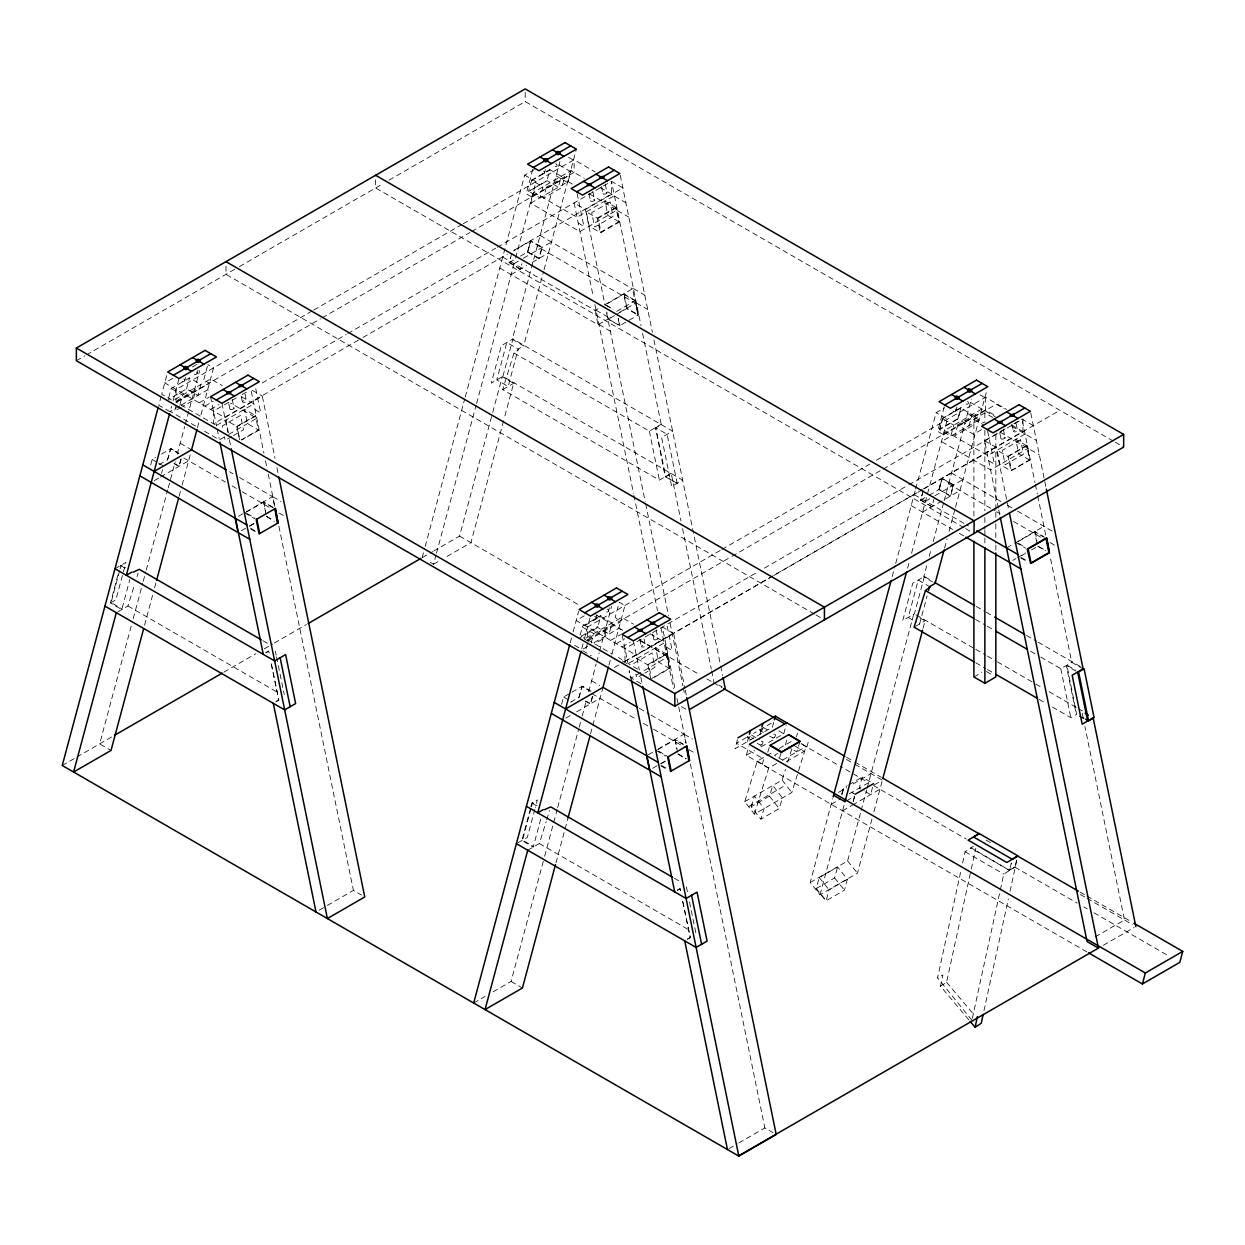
<?xml version="1.0" encoding="UTF-8"?>
<svg xmlns="http://www.w3.org/2000/svg" width="1245" height="1245" viewBox="0 0 1245 1245"><rect width="100%" height="100%" fill="white"/><g stroke="black" fill="none" stroke-linecap="round" stroke-linejoin="round"><path stroke-width="0.75" stroke-dasharray="5 3.75" d="M971.925 1020.184L937.563 977.901L960.969 870.582M962.618 863.05L965.077 851.751L971.209 847.814L1009.602 870.379L1011.391 863.003L1009.353 870.286L970.633 847.938L973.372 846.351M968.906 1019.92L940.457 986.211L942.901 975.006L937.563 977.901M940.457 986.211L946.573 982.274L970.882 870.831M971.302 868.948L975.831 848.172M972.345 1018.286L1003.797 874.114L1015.406 866.644M983.939 1010.831L1008.372 898.89M1010.022 891.311L1016.978 859.408M511.633 253.466L509.501 262.43L520.488 269.2L521.966 263.707M841.993 793.407L843.456 787.929L847.176 785.766M161.227 396.112L158.769 405.263L170.129 411.815L171.608 406.337M166.706 375.632L161.71 394.291L171.452 399.91M117.948 574.91L110.431 602.969L121.792 609.521L129.807 579.594M119.598 570.801L111.085 602.596L122.446 609.147M120.096 568.934L121.107 565.183L125.62 567.798M150.676 464.961L152.155 459.467L155.485 457.537M168.713 397.669L171.156 388.518L189.489 377.935L200.85 384.503L197.908 395.474L186.548 388.907L168.215 399.489M173.071 400.843L179.047 378.527M184.602 380.783L185.536 377.328M161.554 473.333L162.535 469.676M180.027 404.407L182.517 395.085L171.156 388.518M159.204 464.665L167.546 459.856L170.472 448.885L178.595 453.569M186.548 388.907L189.489 377.935M197.083 373.578L198.002 370.138M131.192 626.157L99.647 743.887L111.007 750.455M133.199 618.687L142.708 583.189M143.222 581.322L145.712 571.969M146.225 570.101L167.748 489.752M168.246 487.884L175.265 461.724M177.257 454.238L184.696 426.521M185.194 424.654L199.667 370.668M180.852 459.109L178.891 466.424L174.035 463.607M181.225 458.891L179.264 466.206L174.238 463.482M207.37 366.341L203.729 379.974L209.393 383.258L175.109 403.053M144.56 625.239L152.575 595.343M154.567 587.873L156.076 582.271M179.109 496.304L181.614 486.966M182.112 485.099L190.578 453.491M197.504 427.642L198.998 422.086M200.974 414.694L213.517 367.913L207.837 364.629M422.179 557.682L424.669 548.345M425.183 546.477L464.727 398.851M465.241 396.984L524.674 175.14L534.432 169.507M532.798 169.289L526.246 193.769L531.926 197.052M520.488 269.2L509.127 262.633L510.606 257.155M531.631 180.292L528.518 191.481L546.851 180.898L549.963 169.709L561.308 176.261L558.382 187.232L547.022 180.681L528.689 191.263L540.05 197.815L542.991 186.843L531.631 180.292L549.963 169.709M430.288 562.366L433.525 564.25L436.03 554.896M436.544 553.029L476.088 405.403M476.586 403.536L515.072 259.925M515.57 258.073L536.035 181.708L524.674 175.14M589.399 193.924L617.255 210L579.859 231.601L530.697 203.215L533.638 192.244L571.035 170.643L584.356 178.346M544.532 172.977L545.45 169.538M527.46 252.066L530.401 241.094L541.762 247.646L538.82 258.618L527.46 252.066L530.79 240.861L513.609 250.79M527.833 251.848L530.775 240.876L542.135 247.428L539.194 258.4L527.833 251.848L517.469 257.824M433.556 551.115L459.576 536.097L492.226 414.227M492.724 412.36L502.28 376.737L513.64 383.304L504.085 418.911M559.908 161.648L512.302 339.34L523.663 345.892L543.567 271.581M502.918 376.363L512.94 338.967L672.627 431.159L661.655 437.493L671.678 486.468L682.649 480.134L502.918 376.363L491.308 383.071L501.33 345.674L512.94 338.967M503.587 420.794L470.937 542.649L446.535 556.733M544.065 269.729L576.373 149.135M530.697 203.215L568.093 181.614L571.035 170.643M570.21 642.809L571.673 637.315M573.151 631.837L578.645 611.342M530.386 808.721L521.873 840.515L533.233 847.067L541.248 817.14M530.899 806.838L531.895 803.103L537.373 799.944L535.381 807.414M531.039 808.347L522.511 840.142L533.872 846.693M531.537 806.464L532.533 802.729L537.046 805.328M561.635 704.328L563.596 697.013L570.257 693.169M580.154 635.199L582.598 626.064L600.93 615.481L597.724 627.449L579.392 638.016M534.868 809.281L527.351 837.34L516.379 843.674M583.033 643.867L581.571 649.361L573.463 644.677M589.99 617.909L584.512 638.389L581.259 636.522M586.053 648.676L588.013 641.362M596.044 618.314L596.977 614.874M591.188 642.934L593.694 633.612L582.333 627.044L600.666 616.477L612.026 623.029L609.085 634.001L597.724 627.449M570.646 702.211L578.972 697.402L581.913 686.431L590.037 691.115M608.509 611.124L609.443 607.684M493.207 991.767L511.088 981.433L544.143 858.101M544.641 856.233L557.153 809.515M557.651 807.647L578.692 729.165M579.19 727.298L581.695 717.945M582.193 716.077L586.193 701.122M588.698 691.784L596.137 664.052M596.635 662.2L599.125 652.894M599.623 651.026L611.591 606.346M592.293 696.64L590.332 703.954L585.461 701.153M592.667 696.422L590.706 703.736L585.679 701.028M556.001 862.785L568.016 817.934M590.55 733.85L603 687.365M608.945 665.172L611.419 655.928M611.917 654.092L624.943 605.459L619.279 602.175L615.154 617.52L620.835 620.804M737.46 739.608L735.017 748.759L772.414 727.158L773.892 721.68L753.63 733.367M747.482 741.553L748.961 736.075L753.723 738.83M1086.807 951.865L746.377 755.31L748.821 746.175M759.948 734.363L761.426 728.87M762.267 764.492L763.73 758.999L736.48 743.265L748.961 736.075M761.006 746.86L783.774 733.725L786.233 724.574M796.504 736.838L797.485 733.18M806.885 747.062L808.845 739.748M871.951 819.086L857.463 873.181L820.05 894.782L810.215 882.534L832.656 798.792M892.198 576.591L895.202 565.386M895.7 563.503L915.153 490.888M915.651 489.02L936.115 412.686L944.239 408.002M944.239 406.819L937.672 431.315L943.352 434.598M847.394 879.219L829.061 889.801L826.135 900.773L816.284 888.541L819.226 877.569L837.558 866.987L847.394 879.219L844.452 890.191L826.135 900.773L815.911 888.759M841.853 793.952L843.472 787.914M931.929 506.746L920.569 500.179L923.51 489.207L920.942 499.961L931.929 506.746L933.89 499.432M939.477 429.603L942.418 418.631L960.751 408.049L972.112 414.616L969.17 425.588L957.81 419.02L939.477 429.603L950.838 436.155L953.779 425.183L942.418 418.631M841.885 795.01L843.845 787.696M820.05 894.782L845.479 799.866M907.558 568.202L909.068 562.6M911.558 553.247L927.011 495.619M927.509 493.767L947.476 419.254L936.115 412.686M955.973 410.523L956.891 407.084M853.245 801.562L855.206 794.248L851.86 792.442L855.206 794.248L852.996 801.718M816.284 888.541L834.617 877.958L837.558 866.987M938.901 489.596L941.842 478.625L953.203 485.192L950.262 496.164L938.901 489.596L942.232 478.407L953.577 484.974L950.635 495.946L939.275 489.378L928.91 495.37M957.81 419.02L960.751 408.049M870.286 781.798L862.178 777.113L859.237 788.085L864.108 790.902M939.275 489.378L942.216 478.407M810.215 882.534L847.627 860.949L860.606 812.503M861.104 810.635L866.598 790.139M867.096 788.272L913.705 614.283M926.716 565.728L923.728 576.871L931.851 581.555M929.206 556.437L931.198 549.014M933.19 541.575L943.648 502.56M944.146 500.708L971.349 399.194M924.381 576.497L914.359 613.909L902.734 620.617L912.756 583.205L924.381 576.497L932.738 581.337M872.558 787.322L870.597 794.637L865.726 791.836M919.588 624.01L927.105 595.95M873.943 811.631L882.892 778.265M923.059 628.336L925.066 620.835L916.958 616.15M944.55 548.142L947.04 538.852M949.032 531.413L955.008 509.127M955.506 507.26L986.834 390.339M1009.353 870.286L1014.846 867.127L1017.772 856.155M167.546 459.856L170.876 448.651L177.117 452.277M578.972 697.402L582.318 686.197L588.543 689.808M117.684 611.902L127.924 605.988L134.74 583.998M137.012 576.684L138.148 573.011M671.008 473.411L659.383 480.119L502.669 389.638L514.014 353.004L518.838 349.44L506.808 342.5L496.786 379.912L508.147 386.464L518.169 349.067L523.663 345.892M527.74 850.226L539.365 843.519L546.181 821.544M546.742 819.708L549.59 810.557M801.22 743.514L806.091 746.502L791.789 792.567L754.392 814.168L744.743 801.671L757.333 761.1L772.912 752.104M767.745 752.276L769.877 745.428M751.171 806.698L754.47 796.053L764.119 808.55L760.819 819.194L751.171 806.698L769.503 796.115L772.803 785.471L782.451 797.967L779.137 808.612L760.819 819.194M754.392 814.168L768.679 768.103L778.032 762.703M779.635 757.551L781.222 752.416M785.377 744.915L786.98 739.763M744.743 801.671L782.156 780.07L785.471 769.394M787.665 762.282L792.629 746.284M799.928 741.615L796.738 751.902L788.63 746.907M76.365 360.708L84.769 355.852M86.45 354.887L237.748 267.535M239.429 266.57L382.324 184.073M389.047 180.183L525.203 101.576L1113.575 441.275M172.884 378.247L164.745 382.946L224.878 417.651L262.275 396.066L274.989 458.16M192.399 366.979L197.27 364.162M531.459 180.509L549.792 169.927M312.121 310.97L176.105 389.498L176.105 402.166L215.12 424.701M313.802 310.005L461.568 224.691M463.249 223.726L574.085 159.733L595.219 171.95M174.72 399.583L210.576 378.885L222.233 385.608M176.105 402.166L320.525 318.798M322.206 317.833L469.972 232.519M471.653 231.539L574.085 172.401L574.085 159.733M532.471 196.617L569.868 175.016M179.576 406.057L170.223 411.441L196.399 426.553M181.241 405.092L207.635 389.856L210.903 391.739M181.272 407.302L174.611 411.146L177.553 400.174L195.87 389.592L192.944 400.563L182.937 406.337M199.216 402.851L209.191 397.077M204.865 406.103L213.175 401.31M210.576 409.403L218.887 404.594M236.285 397.949L213.517 411.099L213.517 423.767L361.283 338.453M242.059 394.618L247.101 391.708M262.213 382.978L346.172 334.516M347.853 333.535L495.619 248.222M497.3 247.257L611.482 181.334L622.842 187.886L585.446 209.487L574.085 202.919L593.32 296.933M362.964 337.488L507.369 254.104M514.092 250.229L611.482 194.002L611.482 181.334L641.035 325.77M161.508 454.067L170.876 448.651L178.969 453.351M216.459 425.463L253.856 403.878L240.534 396.175M509.127 262.633L515.803 258.789M514.076 263.629L521.873 259.131M523.429 258.229L551.488 242.028M597.242 218.171L615.948 207.37L618.889 221.734L600.183 232.535L589.212 226.201L586.27 211.837L597.242 218.171L600.183 232.535M228.38 432.637L225.796 420.063L236.768 426.397L255.474 415.597L258.431 430.412L241.763 440.03M255.49 416.048L237.157 426.63L239.74 439.189M224.069 437.135L219.385 439.827L202.951 430.334M228.738 434.427L256.797 418.242L230.574 403.1M154.333 480.601L159.018 477.893M160.574 476.991L188.618 460.806M511.135 274.6L526.728 265.605M532.16 262.462L548.547 253M231.85 436.497L225.174 440.341L224.442 436.746M233.515 435.532L243.506 429.758L240.565 415.394L222.248 425.977L222.98 429.572M241.265 439.874L258.415 429.976L247.444 423.642L244.502 409.263L255.474 415.597M114.976 568.732L125.947 562.398L115.925 599.794L107.692 604.556M238.433 516.317L244.938 512.567M246.557 511.633L272.577 496.599L274.787 507.384M502.715 257.061L595.094 310.394L598.347 308.527M604.852 304.76L632.507 288.809L638 315.141L626.64 308.589L623.698 294.225L635.059 300.776M245.452 512.598L263.784 502.015L273.511 507.633M605.366 304.807L611.855 308.542L605.381 304.792L624.087 293.991L635.448 300.559L638.389 314.923L619.668 325.723L608.307 319.171L606.86 311.981M616.711 311.359L635.448 300.559L638 315.141M241.374 530.681L247.879 526.931M249.498 525.997L257.637 521.297M499.79 268.033L598.036 324.758L612.68 316.323M619.185 312.557L635.448 303.173L537.186 246.448M253.98 523.74L248.393 526.962L254.883 530.712M614.563 315.561L608.307 319.171L620.057 325.505L618.391 318.44M616.119 314.658L627.029 308.355L638.389 314.923M502.669 389.638L514.278 382.931M62.25 765.488L75.26 757.972M76.879 757.038L112.75 736.324M223.867 672.175L255.863 653.703M264.282 648.847L272.702 643.992M274.382 643.011L306.363 624.539M422.537 557.48L432.637 551.644M265.745 652.613L268.484 651.026M514.014 353.004L649.361 431.144L660.986 424.436M266.041 652.785L268.78 651.197L269.542 654.963M433.525 564.25L440.03 560.483M275.939 701.495L278.833 699.814L270.881 662.293M276.063 701.76L278.802 700.172L271.099 662.496M642.591 333.364L661.266 424.592L655.773 427.766L665.795 476.742L671.288 473.567L680.999 520.986M584.325 615.793L576.186 620.492L636.304 655.197L673.716 633.612L684.874 688.174M720.201 550.461L587.547 627.044L587.547 639.712L611.933 653.796M721.882 549.481L869.648 464.167M876.371 460.292L985.526 397.279L1006.66 409.481M581.322 636.071L597.989 626.453M981.838 408.998L944.426 430.583L987.721 455.577L1025.117 433.976M585.897 638.109L621.753 617.411L633.394 624.134M588.994 637.705L607.311 627.138L604.37 638.109L594.379 643.867M587.547 639.712L730.286 557.309M731.967 556.344L881.413 470.05M883.094 469.085L985.526 409.947L995.284 415.581M943.259 434.956L996.233 404.205L1004.388 408.92M587.842 640.677L620.57 621.784M973.901 516.13L973.901 419.254L984.873 412.92L992.716 417.433M978.897 419.97L941.485 441.555L990.646 469.941L1028.059 448.356M587.64 646.388L581.399 649.983L591.219 655.648M594.083 642.653L618.812 628.383L622.08 630.281M610.657 640.381L620.632 634.623M981.651 429.587L973.512 434.287L958.821 425.806M616.306 643.649L624.616 638.841M622.018 646.949L630.328 642.14M998.397 508.147L984.593 440.683L1007.361 427.533M1013.866 423.782L1021.989 419.083L1033.35 425.634M641.206 639.245L624.943 648.645L624.943 661.313L618.438 657.547M645.097 637.004L757.614 572.046M764.321 568.171L907.06 485.768M908.741 484.803L1021.242 419.845M624.943 661.313L922.171 489.705M923.852 488.74L1022.923 431.548L1022.923 418.88M571.922 692.204L582.318 686.197L591.095 691.286M614.454 667.491L622.858 662.636M624.539 661.671L772.46 576.264M774.141 575.283L922.078 489.876M923.759 488.911L1059.931 410.29M629.176 663.103L665.032 642.404L667.974 656.769L630.561 678.369L629.098 671.179M633.674 663.507L652.006 652.94L654.948 667.304L644.957 673.078M920.569 500.179L927.618 496.117M925.517 501.159L933.314 496.662M934.87 495.775L962.93 479.574M1008.03 456.51L1026.736 445.71L1029.677 460.09L1010.971 470.875L1000 464.541L997.058 450.176L1008.03 456.51L1010.971 470.875M636.973 658.605L647.945 664.939L666.651 654.139L669.592 668.503L652.442 678.4M565.775 718.132L570.443 715.439M576.684 711.844L600.059 698.336M922.576 512.131L959.988 490.546M643.276 674.027L636.615 677.887L635.884 674.292M651.54 678.541L669.872 667.958L666.931 653.578L648.598 664.161L651.166 676.735M319.265 910.111L325.77 906.36M327.404 905.426L353.409 890.393L361.532 895.077M648.24 754.797L656.364 750.112M657.998 749.163L684.019 734.145L685.855 743.125M1006.536 547.94L1013.041 544.189M1014.675 543.24L1043.932 526.339M657.811 749.615L675.21 739.561L683.334 744.245M1018.472 541.373L1035.14 531.755L1043.248 536.439M652.8 768.227L659.305 764.477M660.939 763.527L665.81 760.711M1012.73 560.437L1015.982 558.554M1017.601 557.62L1025.74 552.92M660.753 763.979L668.549 759.481M1021.414 555.752L1024.744 553.823M1031.42 549.979L1038.081 546.119L1046.189 550.804M915.464 626.375L925.72 620.461M746.377 755.31L754.501 750.626M779.152 748.51L793.174 740.417M777.783 753.443L774.452 755.373L785.813 761.924L804.13 751.342L792.769 744.79M782.716 759.995L806.091 746.502M748.587 806.651L786 785.05M973.901 676.953L981.745 672.44M848.841 784.801L862.178 777.113M473.691 1003.034L485.068 996.451M838.492 792.411L846.616 787.712M853.121 783.961L871.018 773.627M677.187 890.159L679.926 888.572L680.719 892.323M1040.742 657.111L1060.802 668.674L1072.412 661.966M677.467 890.315L680.221 888.743L680.984 892.509M831.193 804.286L840.531 798.885M849.246 793.859L868.59 782.685L840.235 766.313M846.6 800.846L854.724 796.146M874.239 784.879L880.744 781.129M842.538 810.837L851.891 805.437M852.265 805.219L879.95 789.237M687.365 939.041L690.275 937.361L682.322 899.824M1052.476 707.067L1070.824 717.649L1076.629 714.303L1066.934 665.141L1075.244 669.934M687.489 939.29L690.244 937.718L682.525 900.042M1095.211 936.878L1124.484 919.977L1084.893 726.489M729.072 1148.59L737.211 1143.906M738.83 1142.957L764.85 1127.939L772.974 1132.623M1103.319 945.313L1134.226 927.478M1020.511 557.822L1027.203 561.433M677.155 483.293L665.188 476.757L655.492 427.595L667.133 434.318L677.155 483.293L665.795 476.742M1079.617 715.937L1084.115 718.381M273.277 507.773L263.52 502.171L266.088 514.745M683.085 744.385L674.961 739.717L677.529 752.276M1115.255 442.24L1123.659 447.095M568.56 157.306L573.431 160.107M980.002 394.836L984.873 397.653M600.106 187.435L614.33 195.636L576.917 217.237L533.638 192.244M1011.547 424.965L1022.923 431.548M614.532 196.181L625.877 202.748M559.036 164.9L570.397 171.452M970.477 402.431L995.16 416.686M1011.796 426.288L1036.385 440.497M615.948 207.37L604.977 201.036L607.918 215.401L618.889 221.734M1026.736 445.71L1015.764 439.376L1018.706 453.756L1029.677 460.09M568.093 181.614L573.011 184.462M617.458 210.545L628.818 217.112M556.095 175.872L567.455 182.424M967.536 413.402L983.815 422.802M1000.202 432.264L1039.326 454.861M973.901 419.254L983.301 424.669M984.593 440.683L995.938 447.235L1009.041 511.213M578.194 223.026L583.874 226.294L576.824 191.839M988.701 460.774L994.381 464.043L987.69 431.377M633.44 288.591L644.801 295.158M540.128 235.476L632.507 288.809M951.569 473.007L1000.949 501.533M1007.563 505.346L1015.827 510.123M1017.492 511.072L1052.056 531.024M1044.322 537.373L1034.595 531.74L1037.163 544.314M636.382 302.971L647.727 309.523M948.628 483.978L995.082 510.808M996.747 511.773L1000.093 513.703M1013.461 521.422L1045.209 539.754M1050.126 542.587L1054.997 545.403M1037.536 546.119L1045.644 550.804M1018.426 543.271L1024.931 547.022M596.028 310.192L607.389 316.744M914.157 494.607L968.501 525.981M1021.367 557.651L1027.856 561.386M963.957 527.647L375.601 187.948L375.601 175.28M965.638 528.611L974.057 533.467M598.969 324.556L610.33 331.123M911.215 505.579L952.658 529.499M959.35 533.358L964.361 536.253M976.236 606.439L984.608 611.279M986.273 612.244L992.965 616.104M1026.425 635.417L1036.462 641.222M1038.143 642.187L1080.738 666.775M1083.134 668.907L1071.774 662.34L1049.986 555.924M930.28 586.986L918.25 580.046L908.227 617.442L916.336 622.126M1076.022 671.133L1066.28 665.515L1076.303 714.49M975.582 619.481L985.604 625.27M987.285 626.235L992.296 629.13M1030.72 651.322L1039.077 656.146M915.978 614.843L974.072 648.38M975.738 649.345L985.744 655.119M987.409 656.084L995.735 660.893M997.416 661.858L1034.081 683.038M1035.762 684.003L1042.423 687.847M1049.099 691.691L1082.434 710.942M1079.555 716.357L1084.426 719.174M975.784 662.791L985.791 668.565M987.456 669.53L992.467 672.409M1039.139 699.363L1045.816 703.223M986.445 671.537L992.716 675.148M814.354 614.018L225.983 274.336L225.983 261.668M816.035 614.999L824.439 619.854M252.33 390.323L262.275 396.066M673.716 633.612L662.356 627.044L674.992 688.827M650.046 633.752L665.032 642.404M255.023 409.605L260.703 412.873L255.49 387.397M666.464 647.135L672.144 650.419L666.931 624.943M846.507 757.271L853.183 761.115M854.848 762.08L881.258 777.331M1080.069 892.105L1085.111 895.03M1086.792 895.995L1130.569 921.269M666.651 654.139L655.679 647.805L658.621 662.169L669.592 668.503M718.847 685.03L722.1 686.913M459.576 536.097L579.018 605.054M595.841 614.765L622.749 630.297M639.572 640.008L700.141 674.977M706.864 678.867L711.922 681.778M713.603 682.742L722.007 687.613M846.491 759.481L853.23 763.356M854.91 764.337L882.378 780.195M986.133 840.095L992.856 843.97M1080.333 894.486L1085.375 897.396M1087.056 898.361L1132.608 924.661M640.117 640.693L667.974 656.769M778.919 730.908L783.774 733.725M802.013 744.245L838.57 765.348M873.461 785.502L966.167 839.021M1014.846 867.127L1077.127 903.076M1083.85 906.967L1087.227 908.912M1093.95 912.803L1168.028 955.569M764.041 727.936L767.153 729.741M760.368 730.706L763.481 732.511M769.721 736.106L772.834 737.912M965.077 851.751L1003.797 874.114M637.72 669.11L627.994 663.492L622.018 634.281M751.575 735.141L759.357 739.639M584.341 639.012L590.939 642.825M622.298 660.924L627.62 664.005M747.903 737.912L751.015 739.701M757.256 743.312L760.368 745.101M681.451 706.631L686.322 709.448M180.198 443.267L191.559 449.834M229.594 471.793L232.893 473.691M239.507 477.52L272.577 496.599M272.873 496.771L280.981 501.455M591.64 680.813L599.748 685.497M639.37 708.374L649.299 714.101M650.948 715.05L684.019 734.145M684.299 734.317L692.422 739.001M183.762 457.989L225.392 482.033M232.068 485.892L240.425 490.717M242.09 491.682L270.507 508.069M279.051 513.018L285.541 516.753M591.951 693.652L636.817 719.563M643.509 723.423L651.866 728.247M653.532 729.212L685.279 747.545M688.874 749.615L695.364 753.365M266.71 516.379L273.2 520.13M678.151 753.925L686.275 758.61M247.07 513.531L255.178 518.216M658.512 751.077L666.62 755.762M152.155 459.467L157.026 462.284M158.644 463.218L163.515 466.019M244.814 512.971L254.556 518.589M563.596 697.013L571.704 701.698M656.255 750.502L665.982 756.135M661.453 765.442L667.942 769.192M250.992 529.203L257.497 532.953M660.815 765.815L667.304 769.566M262.928 640.739L269.605 644.599M674.37 878.285L679.381 881.18M120.454 565.557L125.325 568.374M531.895 803.103L536.766 805.92M127.924 605.988L277.977 692.609M539.365 843.519L689.419 930.155M511.088 981.433L522.449 987.985M948.472 482.017L953.577 484.974M537.031 244.471L542.135 247.428M1015.889 542.54L1025.6 548.173M757.333 761.1L768.679 768.103M677.887 754.081L685.746 758.921M266.461 516.535L274.305 521.375M946.573 982.274L973.792 1014.519M847.627 860.949L857.463 873.181M834.617 877.958L844.452 890.191M819.226 877.569L829.061 889.801M782.156 780.07L791.789 792.567M769.503 796.115L779.137 808.612M1030.782 413.075L1045.956 487.215M1022.363 420.935L1034.984 482.562M1035.373 484.461L1037.318 493.985M1037.707 495.883L1046.142 537.124M1082.185 713.214L1083.352 718.91M1016.138 423.611L1017.57 430.63A2.116 0.872 -11.6 0 1 1014.41 431.89A2.116 0.872 -11.6 0 1 1014.473 430.365A2.116 0.872 -11.6 0 1 1017.57 430.63M1035.14 531.755L1036.976 540.735M1011.967 424.296L1013.414 431.299M1060.802 668.674L1070.824 717.649M1003.314 429.058L1005.104 437.82A2.116 0.872 -11.6 0 1 1001.945 439.096A2.116 0.872 -11.6 0 1 1002.007 437.555A2.116 0.872 -11.6 0 1 1005.104 437.82M999.86 433.244L1000.933 438.489M998.786 510.045L999.937 515.726M620.275 175.312L652.396 332.322M653.952 339.932L720.295 664.13M720.684 666.028L722.629 675.506M682.54 528.58L711.269 668.954M711.658 670.853L713.992 682.229M605.272 184.12L607.062 192.882A2.116 0.872 -11.6 0 1 603.918 194.142A2.116 0.872 -11.6 0 1 603.981 192.617A2.116 0.872 -11.6 0 1 607.062 192.882M624.087 293.991L627.029 308.355M601.475 186.548L602.907 193.551M649.361 431.144L659.383 480.119M592.807 191.31L594.596 200.071A2.116 0.872 -11.6 0 1 591.453 201.348A2.116 0.872 -11.6 0 1 591.515 199.807A2.116 0.872 -11.6 0 1 594.596 200.071M618.205 318.533L619.668 325.723M589.01 193.738L590.441 200.741M685.264 690.057L686.415 695.706M585.446 209.487L605.086 305.461M606.626 312.993L645.252 501.782M645.641 503.68L668.534 615.559M670.09 623.154L682.898 685.73M683.287 687.629L684.843 695.208M676.938 698.305L686.135 743.296M690.352 763.854L764.85 1127.939M594.877 304.511L633.503 493.331M633.892 495.23L657.562 610.906M661.064 627.962L673.483 688.656M595.094 310.394L598.036 324.758M656.146 629.83L657.936 638.592A2.116 0.872 -11.6 0 1 654.777 639.868A2.116 0.872 -11.6 0 1 654.839 638.327A2.116 0.872 -11.6 0 1 657.936 638.592M675.21 739.561L677.047 748.541M652.691 634.001L653.765 639.261M644.023 638.778L645.47 645.781A2.116 0.872 -11.6 0 1 642.311 647.058A2.116 0.872 -11.6 0 1 642.373 645.533A2.116 0.872 -11.6 0 1 645.47 645.781M647.945 664.939L650.886 679.303M639.868 639.448L641.299 646.466M686.446 886.922L687.598 892.572M689.528 901.987L696.079 934.015M633.363 640.833L639.354 670.043M640.817 677.233L642.296 684.423L630.935 677.856L629.456 670.681M276.904 467.575L278.071 473.224M251.288 391.335L263.94 453.18M265.496 460.759L266.663 466.455M268.22 474.034L275.067 507.54M278.911 526.308L353.409 890.393M245.063 394.042L246.494 401.046A2.116 0.872 -11.6 0 1 243.351 402.322A2.116 0.872 -11.6 0 1 243.413 400.781A2.116 0.872 -11.6 0 1 246.494 401.046M263.784 502.015L265.621 510.995M241.265 396.47L242.339 401.715M232.239 399.489L234.029 408.251A2.116 0.872 -11.6 0 1 230.87 409.512A2.116 0.872 -11.6 0 1 230.932 407.987A2.116 0.872 -11.6 0 1 234.029 408.251M236.768 426.397L239.709 440.761M228.784 403.66L229.874 408.92M275.394 651.26L276.172 655.026M276.546 656.909L284.265 694.585M221.937 403.287L227.913 432.513M229.376 439.687L230.854 446.877M210.576 396.735L216.552 425.946M217.19 429.058L219.12 438.52M995.844 434.754L995.844 510.325M995.844 512.255L995.844 521.951M995.844 523.88L995.844 543.256M995.844 545.201L995.844 551.006M985.526 397.279L985.526 409.947M984.873 412.92L984.873 422.6M984.873 430.35L984.873 510.839M984.873 517.546L984.873 529.172M984.873 530.214L984.873 536.922M984.873 537.964L984.873 544.672M525.203 92.519L525.203 101.576M967.505 401.481A2.116 1.494 15 0 1 968.065 403.8A2.116 1.494 15 0 1 964.937 403.504M955.475 408.983A2.116 1.494 15 0 1 955.413 411.115A2.116 1.494 15 0 1 952.472 410.71M762.874 728.496A2.116 1.214 -60 0 1 760.679 730.799A2.116 1.214 -60 0 1 760.368 728.263M750.253 736.184A2.116 1.214 -60 0 1 748.214 738.005A2.116 1.214 -60 0 1 747.654 735.966M183.684 378.931A2.116 1.494 15 0 1 183.622 381.561A2.116 1.494 15 0 1 180.525 379.803M196.57 372.037A2.116 1.494 15 0 1 196.321 374.278A2.116 1.494 15 0 1 193.255 373.407M594.628 616.259A2.116 1.494 15 0 1 595.499 618.921A2.116 1.494 15 0 1 592.029 617.753M607.093 609.054A2.116 1.494 15 0 1 608.556 610.999A2.116 1.494 15 0 1 606.299 611.933A2.116 1.494 15 0 1 604.432 610.143M555.581 163.718A2.116 1.494 15 0 1 557.044 165.663A2.116 1.494 15 0 1 554.788 166.581A2.116 1.494 15 0 1 552.92 164.807M543.598 171.141A2.116 1.494 15 0 1 543.972 173.584A2.116 1.494 15 0 1 540.719 172.806M546.384 187.232L543.442 198.204L561.775 187.621L564.701 176.65L546.384 187.232M942.901 418.04L939.959 429.011L958.276 418.429L961.218 407.457L942.901 418.04M957.825 424.763L954.884 435.734L973.201 425.152L976.142 414.18L957.825 424.763M610.05 202.079L591.717 212.662L594.659 227.026L612.991 216.443L610.05 202.079M616.431 207.65L598.098 218.233L601.039 232.597L619.372 222.015L616.431 207.65M1020.558 439.827L1002.225 450.41L1005.166 464.774L1023.483 454.192L1020.558 439.827M1026.938 445.399L1008.606 455.981L1011.547 470.345L1029.88 459.763L1026.938 445.399M774.281 737.522A2.116 1.214 -60 0 0 774.95 734.239A2.116 1.214 -60 0 0 772.445 736.464A2.116 1.214 -60 0 0 774.281 737.522M761.815 744.712A2.116 1.214 -60 0 0 762.485 741.444A2.116 1.214 -60 0 0 759.979 743.654A2.116 1.214 -60 0 0 761.815 744.712"/><path stroke-width="1.5" d="M970.151 1021.382L975.1 1027.249L977.403 1016.667M983.145 1014.488L981.216 1023.312L975.1 1027.249M158.271 407.131L62.25 765.488L738.814 1156.091L776.211 1134.506L686.804 697.589M116.314 612.696L73.611 772.04L111.007 750.455L143.564 628.99M169.631 413.682L126.336 575.283L131.814 572.124M156.574 580.403L178.611 498.171M154.162 471.419L191.559 449.834L197.006 429.494M473.691 1003.034L569.712 644.661M527.74 850.226L485.052 1009.586L522.449 987.985L555.503 864.653M581.073 651.228L537.762 812.829L543.256 809.67M568.016 817.934L590.052 735.717M565.603 708.965L603 687.365L608.447 667.024M749.443 734.239L750.424 730.582M761.909 727.049L762.889 723.392M774.374 719.843L775.355 716.186L844.841 756.306M833.138 796.971L891.187 580.326M906.562 571.937L844.966 801.78L833.605 795.228M928.599 590.348L929.61 586.597L935.088 583.438L944.052 549.994M882.876 778.312L922.561 630.219M1088.504 952.845L1142.412 983.97L1145.353 972.983L1182.75 951.398L1133.93 923.214M1182.75 951.398L1179.809 962.369L1142.412 983.97M930.28 586.986L925.455 590.535L914.095 627.169L974.119 661.826M76.365 348.04L525.203 88.909L1123.659 434.427L1123.659 447.095L674.821 706.226L76.365 360.708L76.365 348.04L674.821 693.558L1123.659 434.427M173.366 375.259L210.778 353.658M533.296 167.452L570.692 145.867M216.256 400.019L253.653 378.418M576.824 191.839L614.221 170.238M278.071 522.947L259.116 533.887L256.174 519.523L275.129 508.582L278.071 522.947L275.518 508.349M114.447 735.359L222.186 673.14M308.06 623.574L420.857 558.445M584.808 612.789L622.204 591.204M944.737 404.998L982.134 383.398M987.332 429.587L1024.728 407.987M627.682 637.549L665.095 615.964M689.574 709.448L725.337 688.781L723.018 677.404M689.512 760.477L670.557 771.433L667.616 757.069L686.571 746.113L689.512 760.477L686.96 745.895M1049.442 552.687L1031.109 563.269L1028.168 548.905L1046.5 538.322L1049.442 552.687L1046.889 538.089M737.958 737.787L775.355 716.186M786.715 722.754L749.319 744.339L1145.353 972.983M973.901 541.326L973.901 676.953L984.873 683.303L995.844 676.953L995.844 552.951M855.206 794.248L873.539 783.665M1088.597 720.839L1094.09 717.665L1084.068 668.689L1078.575 671.864L1088.597 720.839L1085.609 719.205M738.518 1155.92L1098.806 947.912M133.137 572.14L139.284 569.354L261.263 639.774M544.563 809.67L550.726 806.9L672.689 877.32M601.755 177.444L603.545 177.599M589.29 184.633L591.079 184.789M1012.263 415.192L1014.037 415.348M999.797 422.397L1001.571 422.537M196.523 359.836L198.297 360.863M607.965 597.382L609.739 598.394M184.058 367.042L185.832 368.053M595.499 604.588L597.273 605.599M596.075 174.16L607.435 180.727M552.547 149.773L563.907 156.341M963.988 387.319L975.349 393.871M1006.582 411.908L1017.943 418.476M583.609 181.365L594.97 187.917M540.081 156.979L551.442 163.531M951.522 394.525L962.883 401.077M994.117 419.114L1005.478 425.665M375.601 175.28L974.057 520.799L974.057 533.467M976.78 530.759L1017.896 554.492M966.027 537.217L1020.838 568.872M934.419 582.302L974.57 605.475M994.646 617.069L1024.759 634.452M925.455 590.535L973.917 618.516M995.642 631.059L1027.374 649.392M1085.033 713.198L1088.286 715.066M995.798 674.339L1037.474 698.398M225.983 261.668L824.439 607.187L824.439 619.854M192.633 357.58L203.978 364.131M235.507 382.339L246.868 388.891M604.058 595.126L615.419 601.677M646.949 619.885L658.309 626.437M180.151 364.769L191.512 371.337M223.042 389.529L234.402 396.097M591.593 602.315L602.953 608.883M634.483 627.075L645.844 633.627M882.892 778.265L979.052 833.792L968.081 840.126L1006.8 862.489L1017.772 856.155L1078.388 891.14M723.687 688.578L784.257 723.547M770.406 745.288L781.751 751.84L800.084 741.257L788.723 734.706L769.877 745.428L781.222 752.416L799.928 741.615L788.567 734.628M191.559 449.834L226.279 469.879M603 687.365L637.72 707.425M142.802 464.867L235.18 518.2L238.122 532.564L139.86 475.839M235.461 518.371L246.821 524.923M554.243 702.413L646.606 755.746L649.548 770.11L551.302 713.385M646.902 755.902L658.263 762.469M238.402 532.736L249.763 539.287M649.843 770.266L661.204 776.833M114.976 568.732L274.647 660.924L285.619 654.59L295.641 703.565L284.669 709.899L104.953 606.128M526.402 806.278L686.088 898.47L697.06 892.136L707.082 941.111L696.111 947.445L516.379 843.674M652.629 623.154L653.641 623.761M241.188 385.623L242.199 386.215M640.163 630.359L641.159 630.95M228.722 392.813L229.734 393.404M968.657 389.14L969.668 390.603M956.191 396.33L957.203 397.793M557.215 151.594L558.227 153.057M544.75 158.8L545.761 160.263M1046.345 489.114L1083.134 668.907L1072.163 675.241L1082.185 724.216L1093.157 717.883L1135.845 926.529M1077.641 672.067L1087.663 721.042M1009.43 513.096L1098.448 948.13L1087.087 941.578L1000.326 517.624M668.254 756.695L671.179 771.06M691.582 895.295L701.604 944.27M642.685 686.322L738.814 1156.091M631.324 679.754L674.728 891.902M684.75 940.878L727.453 1149.54M278.833 476.975L364.769 896.96L327.373 918.545L231.243 448.776M256.812 519.165L259.754 533.529M280.141 657.749L290.163 706.724M219.883 442.224L263.286 654.356M273.309 703.347L316.012 911.994M686.337 746.253L688.874 760.851M274.896 508.707L277.433 523.305M984.873 547.66L984.873 683.303M674.821 693.558L674.821 706.226M970.166 392.144A2.116 1.494 15 0 1 967.598 390.432A2.116 1.494 15 0 1 969.886 389.109A2.116 1.494 15 0 1 971.66 391.272M957.701 399.334A2.116 1.494 15 0 1 955.117 397.637A2.116 1.494 15 0 1 957.421 396.315A2.116 1.494 15 0 1 959.195 398.478M1011.765 414.429A2.116 0.872 -11.6 0 1 1014.333 414.772A2.116 0.872 -11.6 0 1 1012.045 416.095A2.116 0.872 -11.6 0 1 1010.255 415.285M999.284 421.619A2.116 0.872 -11.6 0 1 1001.867 421.977A2.116 0.872 -11.6 0 1 999.579 423.3A2.116 0.872 -11.6 0 1 997.79 422.491M639.152 629.752A2.116 0.872 -11.6 0 1 642.171 629.799A2.116 0.872 -11.6 0 1 640.117 631.246A2.116 0.872 -11.6 0 1 638.156 630.452M651.617 622.562A2.116 0.872 -11.6 0 1 654.637 622.609A2.116 0.872 -11.6 0 1 652.582 624.041A2.116 0.872 -11.6 0 1 650.621 623.247M186.345 369.594A2.116 1.494 15 0 1 183.762 367.897A2.116 1.494 15 0 1 186.05 366.575A2.116 1.494 15 0 1 187.839 368.738M198.811 362.404A2.116 1.494 15 0 1 196.228 360.692A2.116 1.494 15 0 1 198.515 359.369A2.116 1.494 15 0 1 200.305 361.532M597.771 607.14A2.116 1.494 15 0 1 595.203 605.428A2.116 1.494 15 0 1 597.491 604.105A2.116 1.494 15 0 1 599.281 606.268M610.252 599.934A2.116 1.494 15 0 1 607.669 598.238A2.116 1.494 15 0 1 609.957 596.915A2.116 1.494 15 0 1 611.746 599.078M558.725 154.598A2.116 1.494 15 0 1 556.157 152.902A2.116 1.494 15 0 1 558.445 151.579A2.116 1.494 15 0 1 560.234 153.742M546.259 161.803A2.116 1.494 15 0 1 543.692 160.091A2.116 1.494 15 0 1 545.979 158.769A2.116 1.494 15 0 1 547.753 160.932M600.744 176.852A2.116 0.872 -11.6 0 1 603.778 176.883A2.116 0.872 -11.6 0 1 601.724 178.331A2.116 0.872 -11.6 0 1 599.763 177.537M588.278 184.042A2.116 0.872 -11.6 0 1 591.313 184.089A2.116 0.872 -11.6 0 1 589.258 185.521A2.116 0.872 -11.6 0 1 587.298 184.742M228.208 392.05A2.116 0.872 -11.6 0 1 230.792 392.408A2.116 0.872 -11.6 0 1 228.504 393.731A2.116 0.872 -11.6 0 1 226.714 392.906M240.69 384.845A2.116 0.872 -11.6 0 1 243.257 385.203A2.116 0.872 -11.6 0 1 240.97 386.526A2.116 0.872 -11.6 0 1 239.196 385.717M979.052 833.434L973.574 836.967L1012.294 859.315L1017.772 855.797L979.052 833.434M205.098 350.374L167.686 371.975L179.047 378.527L216.459 356.942L205.098 350.374M565.012 142.584L527.615 164.169L538.976 170.736L576.373 149.135L565.012 142.584M247.973 375.134L210.576 396.735L221.937 403.287L259.333 381.701L247.973 375.134M608.54 166.97L571.144 188.555L582.504 195.123L619.901 173.522L608.54 166.97M616.524 587.92L579.127 609.521L590.488 616.073L627.885 594.487L616.524 587.92M976.454 380.13L939.057 401.715L950.417 408.282L987.814 386.681L976.454 380.13M1019.048 404.718L981.651 426.304L993.012 432.871L1030.409 411.27L1019.048 404.718M659.414 612.68L622.018 634.281L633.363 640.833L670.775 619.232L659.414 612.68M1045.94 538.307L1027.218 549.107L1030.564 563.254L1048.881 552.671L1045.94 538.307"/></g></svg>
